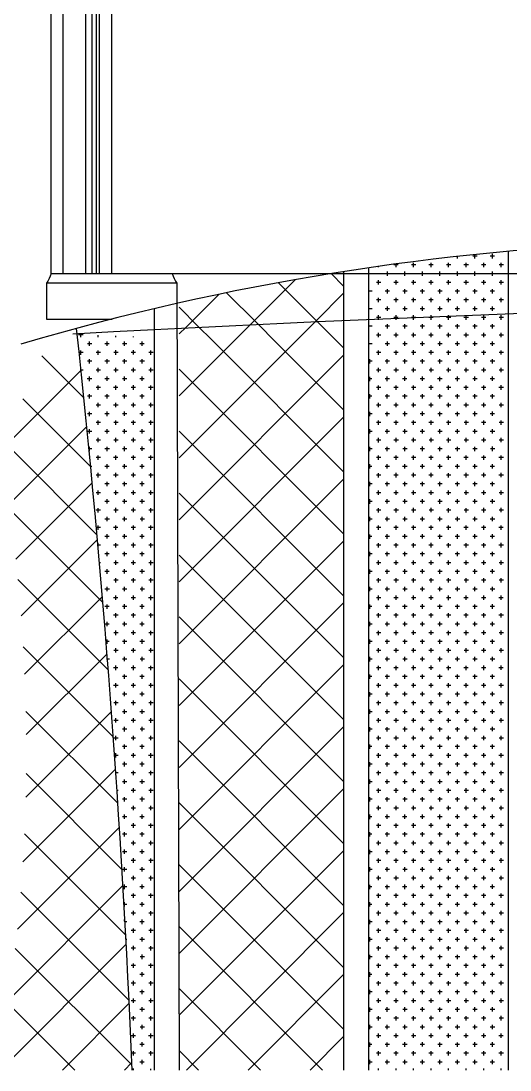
# Model space of a CAD drawing. Header units: inches. Extents: x 18.5 to 61, y 8.5 to 33.3.
# Drawn here: x 28.968 to 29.291, y 25.56 to 26.254 of the extents above; entities that cross this region are included whole.
import ezdxf

# ---------------------------------------------------------------- set-up
doc = ezdxf.new("R2010")
doc.units = ezdxf.units.IN
doc.header["$MEASUREMENT"] = 0
for name, color, linetype in [('02', 2, 'Continuous'), ('1', 1, 'Continuous'), ('4', 4, 'Continuous'), ('8', 8, 'Continuous')]:
    doc.layers.add(name, color=color, linetype=linetype)

msp = doc.modelspace()

# ---------------------------------------------------------------- hatches: boundary and pattern name
at = {"layer": '8'}
h = msp.add_hatch(dxfattribs=at)
h.set_pattern_fill('ANSI37', color=256, scale=0.231517, style=0)
h.set_pattern_definition([(135, (271.8186, 180.02238), (0.0204634236, 0.0204634236), []), (45, (271.8186, 180.02238), (0.0204634236, -0.0204634236), [])])
h.paths.add_polyline_path([(28.96157, 25.92411, -0.184679), (28.99077, 26.04659), (29.00235, 26.04659, -0.000107), (29.00507, 26.04678, -0.016179), (29.04144, 25.56041), (28.95318, 25.56041, -0.000703), (28.95293, 25.56208, 0.077692)])
h = msp.add_hatch(dxfattribs=at)
h.set_pattern_fill('CROSS', color=256, scale=0.023152, style=0)
h.set_pattern_definition([(180, (271.818599, 180.0223804), (-0.00578793024, 0.00578793024), [0.00289396512, -0.00868189535]), (90, (271.817152, 180.0209335), (0.00578793024, 0.00578793024), [0.00289396512, -0.00868189535])])
h.paths.add_polyline_path([(29.00509, 26.04659), (29.05617, 26.04441), (29.05617, 25.56041), (29.04144, 25.56041, 0.016173)])
h.paths.add_polyline_path([(29.19786, 26.03834), (29.28035, 26.03481), (29.29013, 26.03465), (29.29013, 25.56041), (29.19786, 25.56041)])

# ---------------------------------------------------------------- linework, layer by layer
at = {"layer": '02'}
for p, q in [((29.25657, 26.09672), (29.25657, 26.09798)), ((29.26959, 26.09816), (29.2667, 26.09816)), ((29.26815, 26.09672), (29.26815, 26.09921)), ((29.28117, 26.09816), (29.27828, 26.09816)), ((29.27972, 26.09672), (29.27972, 26.09961)), ((29.29013, 26.09816), (29.28985, 26.09816)), ((29.29013, 26.10132), (29.29013, 25.56041)), ((29.20448, 26.09093), (29.20448, 26.09142)), ((29.2175, 26.09238), (29.21461, 26.09238)), ((29.21606, 26.09093), (29.21606, 26.09302)), ((29.22908, 26.09238), (29.22618, 26.09238)), ((29.22763, 26.09093), (29.22763, 26.09382)), ((29.24065, 26.09238), (29.23776, 26.09238)), ((29.23921, 26.09093), (29.23921, 26.09382)), ((29.25223, 26.09238), (29.24934, 26.09238)), ((29.25078, 26.09093), (29.25078, 26.09382)), ((29.26381, 26.09238), (29.26091, 26.09238)), ((29.26236, 26.09093), (29.26236, 26.09382)), ((29.27538, 26.09238), (29.27249, 26.09238)), ((29.27394, 26.09093), (29.27394, 26.09382)), ((29.28696, 26.09238), (29.28406, 26.09238)), ((29.28551, 26.09093), (29.28551, 26.09382)), ((28.98808, 26.08665), (30.72808, 26.08665)), ((29.18139, 26.07844), (29.17317, 26.08666)), ((29.18139, 26.08797), (29.18139, 25.56041)), ((29.19786, 26.09046), (29.19786, 25.56041)), ((29.21027, 26.08514), (29.21027, 26.08803)), ((29.22184, 26.08514), (29.22184, 26.08803)), ((29.23342, 26.08514), (29.23342, 26.08803)), ((29.245, 26.08514), (29.245, 26.08803)), ((29.25657, 26.08514), (29.25657, 26.08803)), ((29.26815, 26.08514), (29.26815, 26.08803)), ((29.27972, 26.08514), (29.27972, 26.08803)), ((29.07115, 26.08025), (29.07264, 25.56041)), ((29.12044, 26.05363), (29.14948, 26.08266)), ((29.16327, 26.05564), (29.13826, 26.08065)), ((29.20593, 26.0808), (29.20303, 26.0808)), ((29.20448, 26.07935), (29.20448, 26.08225)), ((29.2175, 26.0808), (29.21461, 26.0808)), ((29.21606, 26.07935), (29.21606, 26.08225)), ((29.22908, 26.0808), (29.22618, 26.0808)), ((29.22763, 26.07935), (29.22763, 26.08225)), ((29.24065, 26.0808), (29.23776, 26.0808)), ((29.23921, 26.07935), (29.23921, 26.08225)), ((29.25223, 26.0808), (29.24934, 26.0808)), ((29.25078, 26.07935), (29.25078, 26.08225)), ((29.26381, 26.0808), (29.26091, 26.0808)), ((29.26236, 26.07935), (29.26236, 26.08225)), ((29.27538, 26.0808), (29.27249, 26.0808)), ((29.27394, 26.07935), (29.27394, 26.08225)), ((29.28696, 26.0808), (29.28406, 26.0808)), ((29.28551, 26.07935), (29.28551, 26.08225)), ((29.0772, 26.05131), (29.0988, 26.07291)), ((29.12416, 26.05382), (29.10399, 26.07399)), ((29.16338, 26.05564), (29.18139, 26.07365)), ((29.20014, 26.07501), (29.19786, 26.07501)), ((29.20448, 26.06778), (29.20448, 26.07067)), ((29.21172, 26.07501), (29.20882, 26.07501)), ((29.21027, 26.07357), (29.21027, 26.07646)), ((29.21606, 26.06778), (29.21606, 26.07067)), ((29.22329, 26.07501), (29.2204, 26.07501)), ((29.22184, 26.07357), (29.22184, 26.07646)), ((29.22763, 26.06778), (29.22763, 26.07067)), ((29.23487, 26.07501), (29.23197, 26.07501)), ((29.23342, 26.07357), (29.23342, 26.07646)), ((29.23921, 26.06778), (29.23921, 26.07067)), ((29.24644, 26.07501), (29.24355, 26.07501)), ((29.245, 26.07357), (29.245, 26.07646)), ((29.25078, 26.06778), (29.25078, 26.07067)), ((29.25802, 26.07501), (29.25512, 26.07501)), ((29.25657, 26.07357), (29.25657, 26.07646)), ((29.26236, 26.06778), (29.26236, 26.07067)), ((29.26959, 26.07501), (29.2667, 26.07501)), ((29.26815, 26.07357), (29.26815, 26.07646)), ((29.27394, 26.06778), (29.27394, 26.07067)), ((29.28117, 26.07501), (29.27828, 26.07501)), ((29.27972, 26.07357), (29.27972, 26.07646)), ((29.28551, 26.06778), (29.28551, 26.07067)), ((29.29013, 26.07501), (29.28985, 26.07501)), ((29.05617, 26.06344), (29.05617, 25.56041)), ((29.08528, 26.05177), (29.07264, 26.06441)), ((29.20014, 26.06344), (29.19786, 26.06344)), ((29.20593, 26.06922), (29.20303, 26.06922)), ((29.21172, 26.06344), (29.20882, 26.06344)), ((29.21027, 26.06199), (29.21027, 26.06488)), ((29.2175, 26.06922), (29.21461, 26.06922)), ((29.22329, 26.06344), (29.2204, 26.06344)), ((29.22184, 26.06199), (29.22184, 26.06488)), ((29.22908, 26.06922), (29.22618, 26.06922)), ((29.23487, 26.06344), (29.23197, 26.06344)), ((29.23342, 26.06199), (29.23342, 26.06488)), ((29.24065, 26.06922), (29.23776, 26.06922)), ((29.24644, 26.06344), (29.24355, 26.06344)), ((29.245, 26.06199), (29.245, 26.06488)), ((29.25223, 26.06922), (29.24934, 26.06922)), ((29.25802, 26.06344), (29.25512, 26.06344)), ((29.25657, 26.06199), (29.25657, 26.06488)), ((29.26381, 26.06922), (29.26091, 26.06922)), ((29.26959, 26.06344), (29.2667, 26.06344)), ((29.26815, 26.06199), (29.26815, 26.06488)), ((29.27538, 26.06922), (29.27249, 26.06922)), ((29.28117, 26.06344), (29.27828, 26.06344)), ((29.27972, 26.06199), (29.27972, 26.06488)), ((29.28696, 26.06922), (29.28406, 26.06922)), ((29.29013, 26.06344), (29.28985, 26.06344)), ((29.20593, 26.05765), (29.20303, 26.05765)), ((29.20448, 26.0562), (29.20448, 26.0591)), ((29.2175, 26.05765), (29.21461, 26.05765)), ((29.21606, 26.0562), (29.21606, 26.0591)), ((29.22908, 26.05765), (29.22618, 26.05765)), ((29.22763, 26.0562), (29.22763, 26.0591)), ((29.24065, 26.05765), (29.23776, 26.05765)), ((29.23921, 26.0562), (29.23921, 26.0591)), ((29.25223, 26.05765), (29.24934, 26.05765)), ((29.25078, 26.0562), (29.25078, 26.0591)), ((29.26381, 26.05765), (29.26091, 26.05765)), ((29.26236, 26.0562), (29.26236, 26.0591)), ((29.27538, 26.05765), (29.27249, 26.05765)), ((29.27394, 26.0562), (29.27394, 26.0591)), ((29.28696, 26.05765), (29.28406, 26.05765)), ((29.28551, 26.0562), (29.28551, 26.0591)), ((29.07264, 26.04676), (29.0772, 26.05131)), ((29.09427, 26.04278), (29.08528, 26.05177)), ((29.10896, 26.04215), (29.12044, 26.05363)), ((29.13703, 26.04095), (29.12416, 26.05382)), ((29.14821, 26.04047), (29.16338, 26.05564)), ((29.17979, 26.03912), (29.16327, 26.05564)), ((29.20014, 26.05186), (29.19786, 26.05186)), ((29.21172, 26.05186), (29.20882, 26.05186)), ((29.21027, 26.05041), (29.21027, 26.05331)), ((29.22329, 26.05186), (29.2204, 26.05186)), ((29.22184, 26.05041), (29.22184, 26.05331)), ((29.23487, 26.05186), (29.23197, 26.05186)), ((29.23342, 26.05041), (29.23342, 26.05331)), ((29.24644, 26.05186), (29.24355, 26.05186)), ((29.245, 26.05041), (29.245, 26.05331)), ((29.25802, 26.05186), (29.25512, 26.05186)), ((29.25657, 26.05041), (29.25657, 26.05331)), ((29.26959, 26.05186), (29.2667, 26.05186)), ((29.26815, 26.05041), (29.26815, 26.05331)), ((29.28117, 26.05186), (29.27828, 26.05186)), ((29.27972, 26.05041), (29.27972, 26.05331)), ((29.29013, 26.05186), (29.28985, 26.05186)), ((29.18139, 25.95566), (29.09427, 26.04278)), ((29.20593, 26.04607), (29.20303, 26.04607)), ((29.20448, 26.04463), (29.20448, 26.04752)), ((29.2175, 26.04607), (29.21461, 26.04607)), ((29.21606, 26.04463), (29.21606, 26.04752)), ((29.22908, 26.04607), (29.22618, 26.04607)), ((29.22763, 26.04463), (29.22763, 26.04752)), ((29.24065, 26.04607), (29.23776, 26.04607)), ((29.23921, 26.04463), (29.23921, 26.04752)), ((29.25223, 26.04607), (29.24934, 26.04607)), ((29.25078, 26.04463), (29.25078, 26.04752)), ((29.26381, 26.04607), (29.26091, 26.04607)), ((29.26236, 26.04463), (29.26236, 26.04752)), ((29.27538, 26.04607), (29.27249, 26.04607)), ((29.27394, 26.04463), (29.27394, 26.04752)), ((29.28696, 26.04607), (29.28406, 26.04607)), ((29.28551, 26.04463), (29.28551, 26.04752)), ((29.07264, 26.00583), (29.10896, 26.04215)), ((29.07264, 25.9649), (29.14821, 26.04047)), ((29.18139, 25.99659), (29.13703, 26.04095)), ((29.18139, 26.03752), (29.17979, 26.03912)), ((29.20014, 26.04028), (29.19786, 26.04028)), ((29.21172, 26.04028), (29.20882, 26.04028)), ((29.21027, 26.03884), (29.21027, 26.04173)), ((29.22329, 26.04028), (29.2204, 26.04028)), ((29.22184, 26.03884), (29.22184, 26.04173)), ((29.23487, 26.04028), (29.23197, 26.04028)), ((29.23342, 26.03884), (29.23342, 26.04173)), ((29.24644, 26.04028), (29.24355, 26.04028)), ((29.245, 26.03884), (29.245, 26.04173)), ((29.25802, 26.04028), (29.25512, 26.04028)), ((29.25657, 26.03884), (29.25657, 26.04173)), ((29.26236, 26.03558), (29.26236, 26.03594)), ((29.26959, 26.04028), (29.2667, 26.04028)), ((29.26815, 26.03884), (29.26815, 26.04173)), ((29.27394, 26.03509), (29.27394, 26.03594)), ((29.28117, 26.04028), (29.27828, 26.04028)), ((29.27972, 26.03884), (29.27972, 26.04173)), ((29.28551, 26.03473), (29.28551, 26.03594)), ((29.29013, 26.04028), (29.28985, 26.04028)), ((29.07264, 25.92398), (29.18139, 26.03272)), ((29.18139, 25.91474), (29.07264, 26.02348)), ((29.07264, 25.88305), (29.18139, 25.99179)), ((29.18139, 25.87381), (29.07264, 25.98255)), ((29.07264, 25.84212), (29.18139, 25.95086)), ((29.18139, 25.83288), (29.07264, 25.94163)), ((29.07264, 25.80119), (29.18139, 25.90994)), ((29.18139, 25.79196), (29.07264, 25.9007)), ((29.07264, 25.76027), (29.18139, 25.86901)), ((29.18139, 25.75103), (29.07264, 25.85977)), ((29.07264, 25.71934), (29.18139, 25.82808)), ((29.18139, 25.7101), (29.07264, 25.81885)), ((29.07264, 25.67841), (29.18139, 25.78716)), ((29.18139, 25.66918), (29.07264, 25.77792)), ((29.07264, 25.63749), (29.18139, 25.74623)), ((29.18139, 25.62825), (29.07264, 25.73699)), ((29.07264, 25.59656), (29.18139, 25.7053)), ((29.18139, 25.58732), (29.07264, 25.69607)), ((29.07742, 25.56041), (29.18139, 25.66438)), ((29.16737, 25.56041), (29.07264, 25.65514)), ((29.11834, 25.56041), (29.18139, 25.62345)), ((29.12645, 25.56041), (29.07264, 25.61421)), ((29.15927, 25.56041), (29.18139, 25.58252)), ((29.08552, 25.56041), (29.07264, 25.57328))]:
    msp.add_line(p, q, dxfattribs=at)
for points in [[(28.98808, 26.08665), (28.98808, 26.52206, 0.224957), (29.18808, 26.64706, -0.105951), (29.65808, 26.64706, 0.224957), (29.85808, 26.52206)], [(29.01108, 26.08665), (29.01108, 26.5023, 0.198361), (29.20203, 26.62648, -0.101662), (29.64414, 26.62648, 0.218692), (29.85808, 26.49891)], [(29.01508, 26.08665), (29.01508, 26.49899, 0.194118), (29.2044, 26.62289, -0.100922), (29.64176, 26.62289, 0.217664), (29.85808, 26.49489)], [(29.01808, 26.08665), (29.01808, 26.49654, 0.191002), (29.20618, 26.62019, -0.034199), (29.35402, 26.63977, -0.034199)], [(29.02808, 26.08665), (29.02808, 26.48851, 0.181004), (29.21203, 26.61116, -0.098527), (29.63414, 26.61116, 0.214435), (29.85808, 26.48182)]]:
    msp.add_lwpolyline(points, format="xyb", dxfattribs=at)
at = {"layer": '1'}
msp.add_line((28.98501, 26.05665), (29.02847, 26.05665), dxfattribs=at)
for points in [[(28.98808, 26.08665, -0.088162), (28.98501, 26.08025), (28.98501, 26.05665)], [(29.06808, 26.08665, 0.088162), (29.07115, 26.08025), (29.07115, 26.0669)]]:
    msp.add_lwpolyline(points, format="xyb", dxfattribs=at)
at = {"layer": '4'}
msp.add_line((28.98529, 26.08065), (29.07088, 26.08065), dxfattribs=at)
for points in [[(28.99608, 26.08665), (28.99608, 26.51503, 0.21525), (29.19299, 26.63992, -0.104452), (29.65318, 26.63992, 0.222706), (29.85808, 26.514)], [(29.02008, 26.08665), (29.02008, 26.49492, 0.188956), (29.20735, 26.61838, -0.099999), (29.63881, 26.61838, 0.216402), (29.85808, 26.48986)], [(29.00467, 26.05041, -0.0163), (29.04144, 25.56041, 0.958246)]]:
    msp.add_lwpolyline(points, format="xyb", dxfattribs=at)
for centre, radius, start, end in [((29.43837, 24.44444), 1.6635, 91.80254, 106.41988), ((29.86004, 10.57425), 15.4961, 86.786365, 93.172889)]:
    msp.add_arc(centre, radius, start, end, dxfattribs=at)

doc.saveas('drawing.dxf')
